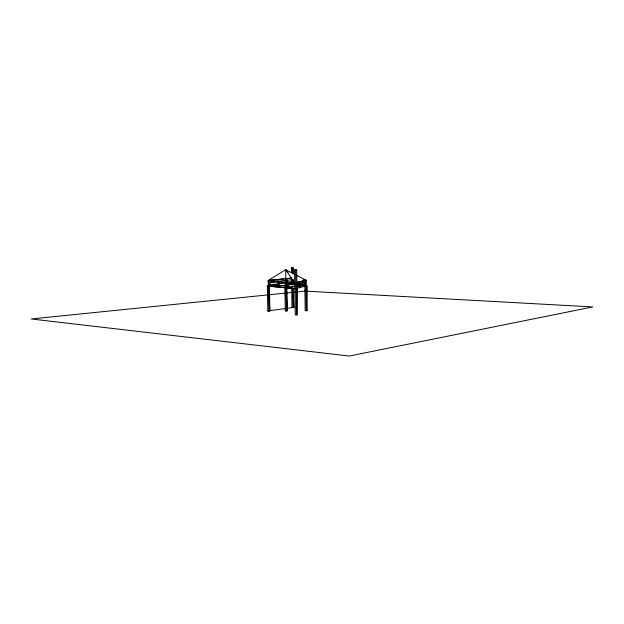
<?xml version="1.0" encoding="UTF-8"?>
<svg xmlns="http://www.w3.org/2000/svg" width="624" height="624" viewBox="0 0 624 624"><rect width="100%" height="100%" fill="white"/><g stroke="black" fill="none" stroke-linecap="round" stroke-linejoin="round"><path stroke-width="0.94" d="M296.65 275.379L305.994 280.168L305.838 285.652L296.657 285.8M305.83 283.031L299.231 281.806M294.957 274.513L285.613 269.724L268.234 280.504L268.328 282.165L294.778 284.716M296.611 283.998L306.883 285.698L306.337 310.752L305.877 285.8L304.824 285.745L305.198 310.666L307.258 310.612L306.883 285.698L297.749 288.109L297.664 282.383L305.994 280.168L303.506 279.77M289.318 284.653L292.601 283.546L295.168 283.733M297.734 286.681L305.854 284.411M297.695 284.38L305.822 282.188M296.618 282.485L305.994 280.168M284.879 287.82L285.277 310.775L286.385 310.861L287.336 310.721L286.946 287.773M268.897 311.025L269.872 310.885L269.412 286.042L267.345 286.088L267.805 310.939L268.897 311.025L268.351 286.143L267.345 286.088L297.001 288.694L296.439 314.902L295.261 314.808L294.536 270.02L296.704 269.974L297.422 314.753L296.439 314.902L295.628 270.02L296.704 269.974M292.882 288.311L293.982 307.39L267.805 310.939M305.198 310.666L307.258 310.612M285.277 310.775L287.336 310.721L285.932 286.907M291.689 288.288L292.001 307.437L293.982 307.39M277.828 284.981L268.406 285.995L268.234 280.504L291.517 278.086L291.611 283.499L285.207 284.185M270.208 283.889L268.367 284.076L294.809 286.728M291.58 281.65L277.797 283.093L277.735 279.521M291.572 278.101L268.234 280.504L294.746 282.953L285.613 269.724L285.854 283.982M268.328 282.165L291.548 279.802M268.866 310.807L269.872 310.885L268.351 286.143L288.694 285.847M291.431 272.602L291.353 268.031L293.342 267.992L293.436 273.788M291.353 268.031L293.342 267.992M301.088 284.794L298.631 284.77L300.69 284.723M296.946 285.41L303.724 285.269M299.738 284.56L298.623 284.575L298.483 281.65M298.615 284.497L299.333 284.482M296.345 284.092L297.086 284.084M286.01 310.682L286.736 310.674M285.815 285.8L286.915 285.862L284.848 285.901L294.84 288.74L268.351 286.143M294.536 270.02L295.628 270.02M292.601 283.546L291.611 283.499L293.592 283.452L293.53 279.591M305.144 291.112L31.2 318.965L349.268 356.039L592.8 306.922L307.086 291.221M292.001 307.437L293.077 307.515L292.695 288.343M285.613 269.724L288.093 272.516M298.662 285.379L302.718 285.09L302.687 280.55M285.901 286.915L286.385 310.861M271.978 280.114L272.009 281.791M286.689 282.204L286.783 287.906M279.029 281.502L279.131 287.118M304.262 280.667L304.348 286.237M300.136 281.736L300.23 287.407M292.352 268.063L292.445 273.866M292.539 279.677L292.625 285.316M292.679 288.187L292.711 290.105M286.962 278.561L287.056 283.99M305.791 280.262L305.838 285.815"/></g></svg>
